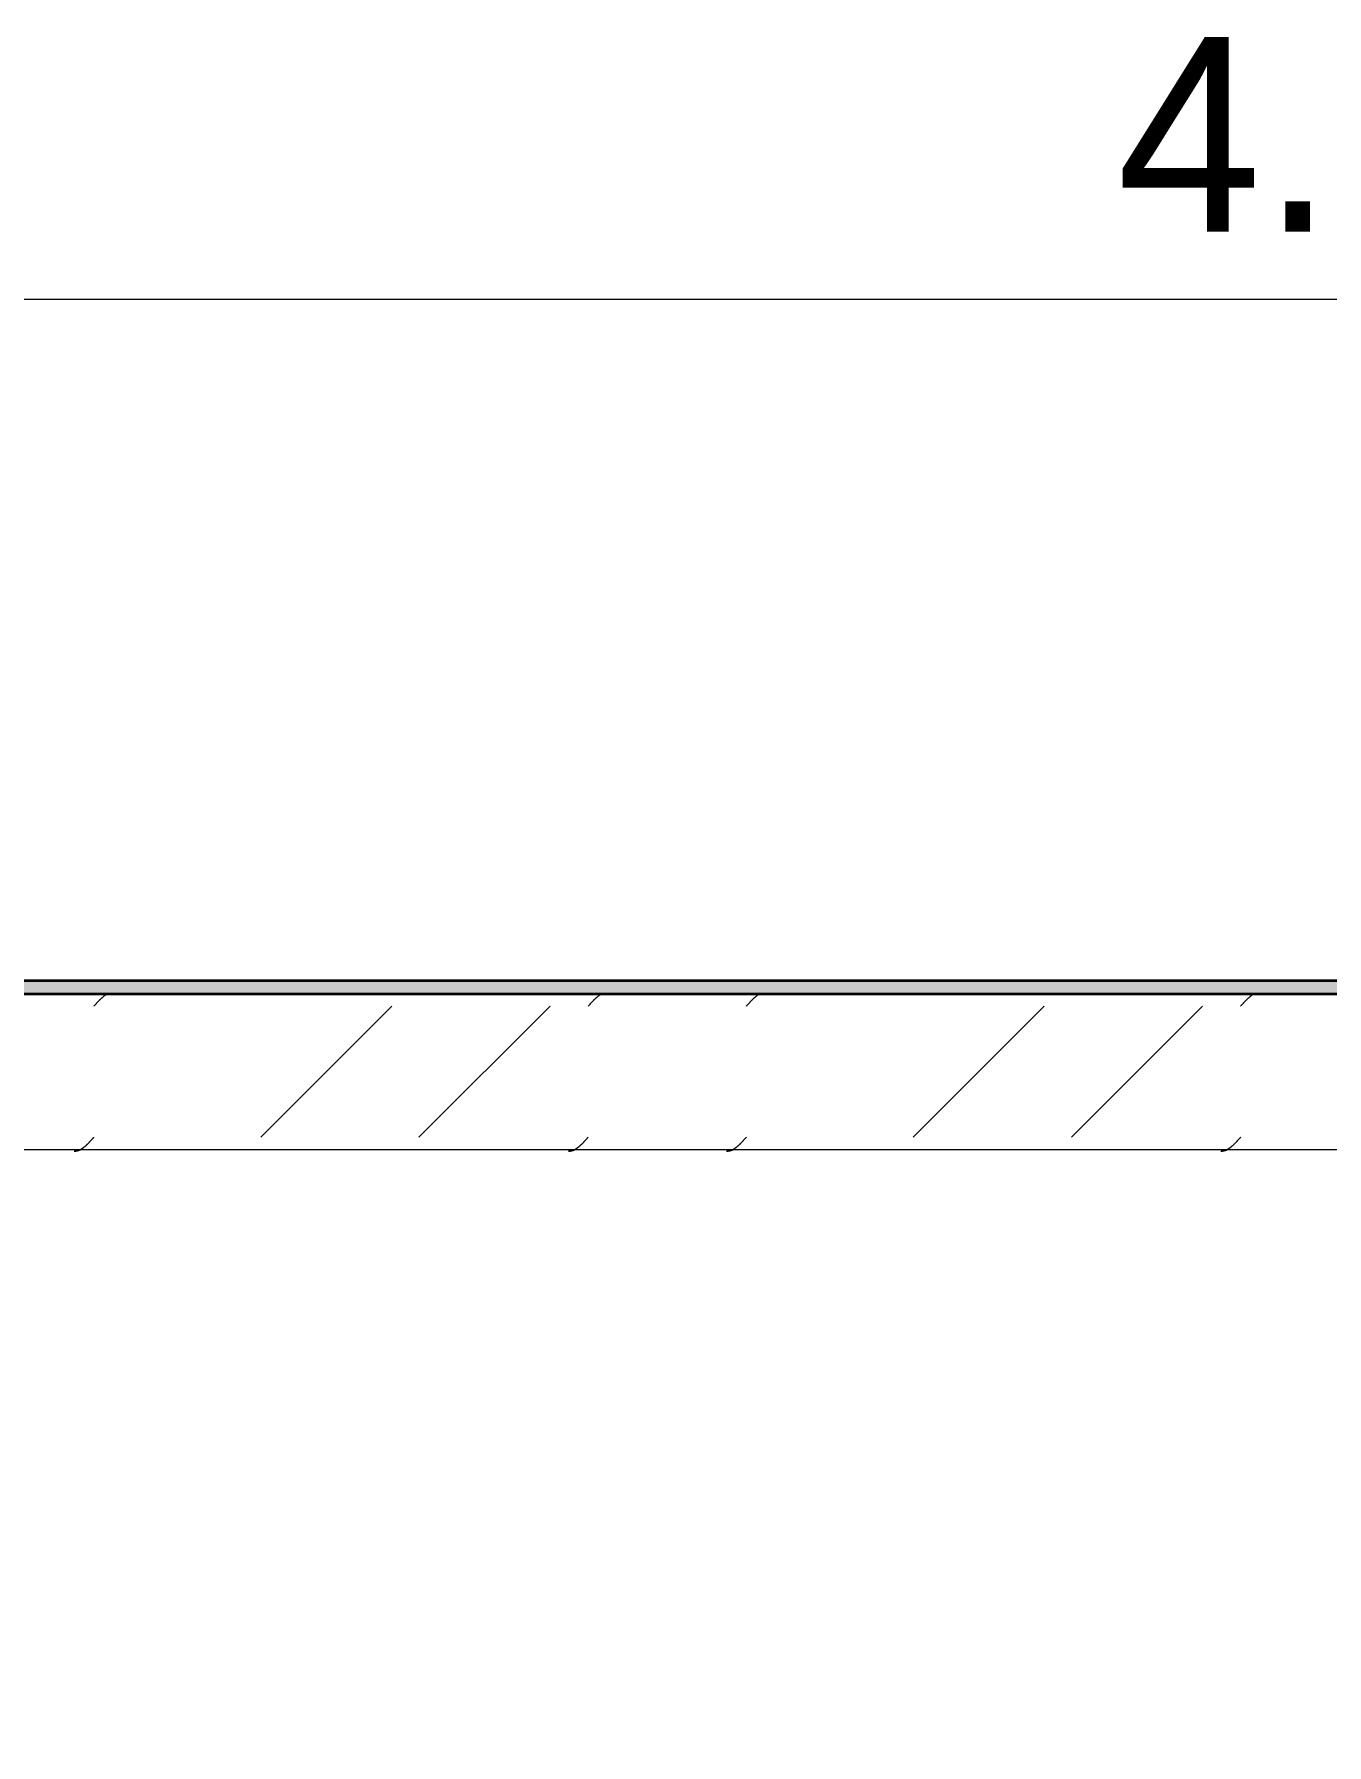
# Model space of a CAD drawing. Header units: centimetres. Extents: x -11896 to 2794, y -437 to 1921.
# Drawn here: x -3051.8 to -2952.2, y 329 to 460.8 of the extents above; entities that cross this region are included whole.
import ezdxf

# ---------------------------------------------------------------- set-up
doc = ezdxf.new("R2010")
doc.units = ezdxf.units.CM
for name, color, linetype, lineweight in [('A-ANNO-DIMS', 7, 'Continuous', 9), ('A-ANNO-DIMS-100', 7, 'Continuous', 9), ('A-FLOR', 7, 'Continuous', 9), ('S-BEAM', 7, 'Continuous', 9)]:
    doc.layers.add(name, color=color, linetype=linetype, lineweight=lineweight)
doc.styles.add('Century Gothic_1', font='GOTHIC.TTF', dxfattribs={"height": 15})
doc.dimstyles.new('FCA_N_Cotas_E100', dxfattribs={"dimscale": 30.48, "dimtxt": 15.662524, "dimasz": 0.492126, "dimexe": 0.656168, "dimexo": 0.656168, "dimgap": 0.032808, "dimtad": 1, "dimlfac": 0.01, "dimrnd": 0.01, "dimzin": 0, "dimdsep": 46, "dimtxsty": 'Century Gothic_1', "dimblk1": 'OBLIQUE', "dimblk2": 'OBLIQUE', "dimsah": 1, "dimcen": 0.09, "dimdle": 0.656168, "dimazin": 2, "dimtfac": 1, "dimtdec": 4, "dimtix": 1, "dimtmove": 0, "dimatfit": 3, "dimfxl": 1, "dimtvp": 1, "dimtolj": 1, "dimtzin": 0, "dimarcsym": 2})

# ---------------------------------------------------------------- blocks, each defined once
blk = doc.blocks.new('FP_80-Sección 2-2')
at = {"layer": 'S-BEAM', "color": 9, "true_color": 0xc0c0c0}
for p, q in [((-4497.43, 386.41), (-4497.41, 386.43)), ((-4497.41, 386.43), (-4497.39, 386.46)), ((-4497.39, 386.46), (-4497.36, 386.48)), ((-4497.36, 386.48), (-4497.34, 386.5)), ((-4497.34, 386.5), (-4497.32, 386.52)), ((-4497.32, 386.52), (-4497.29, 386.54)), ((-4497.29, 386.54), (-4497.27, 386.56)), ((-4497.27, 386.56), (-4497.25, 386.59)), ((-4497.25, 386.59), (-4497.22, 386.61)), ((-4497.22, 386.61), (-4497.2, 386.62)), ((-4497.2, 386.62), (-4497.18, 386.64)), ((-4497.18, 386.64), (-4497.16, 386.66)), ((-4497.16, 386.66), (-4497.13, 386.68)), ((-4497.13, 386.68), (-4497.11, 386.7)), ((-4497.11, 386.7), (-4497.09, 386.72)), ((-4497.09, 386.72), (-4497.06, 386.73)), ((-4497.06, 386.73), (-4497.04, 386.75)), ((-4497.04, 386.75), (-4497.02, 386.77)), ((-4497.02, 386.77), (-4496.99, 386.78)), ((-4496.99, 386.78), (-4496.97, 386.8)), ((-4496.97, 386.8), (-4496.95, 386.81)), ((-4496.95, 386.81), (-4496.92, 386.82)), ((-4496.92, 386.82), (-4496.9, 386.84)), ((-4496.9, 386.84), (-4496.88, 386.85)), ((-4496.88, 386.85), (-4496.85, 386.86)), ((-4459.33, 386.41), (-4459.31, 386.43)), ((-4459.31, 386.43), (-4459.29, 386.46)), ((-4459.29, 386.46), (-4459.26, 386.48)), ((-4459.26, 386.48), (-4459.24, 386.5)), ((-4459.24, 386.5), (-4459.22, 386.52)), ((-4459.22, 386.52), (-4459.19, 386.54)), ((-4459.19, 386.54), (-4459.17, 386.56)), ((-4459.17, 386.56), (-4459.15, 386.59)), ((-4459.15, 386.59), (-4459.12, 386.61)), ((-4459.12, 386.61), (-4459.1, 386.62)), ((-4459.1, 386.62), (-4459.08, 386.64)), ((-4459.08, 386.64), (-4459.06, 386.66)), ((-4459.06, 386.66), (-4459.03, 386.68)), ((-4459.03, 386.68), (-4459.01, 386.7)), ((-4459.01, 386.7), (-4458.99, 386.72)), ((-4458.99, 386.72), (-4458.96, 386.73)), ((-4458.96, 386.73), (-4458.94, 386.75)), ((-4458.94, 386.75), (-4458.92, 386.77)), ((-4458.92, 386.77), (-4458.89, 386.78)), ((-4458.89, 386.78), (-4458.87, 386.8)), ((-4458.87, 386.8), (-4458.85, 386.81)), ((-4458.85, 386.81), (-4458.82, 386.82)), ((-4458.82, 386.82), (-4458.8, 386.84)), ((-4458.8, 386.84), (-4458.78, 386.85)), ((-4458.78, 386.85), (-4458.75, 386.86)), ((-4447.14, 386.41), (-4447.12, 386.43)), ((-4447.12, 386.43), (-4447.1, 386.46)), ((-4447.1, 386.46), (-4447.08, 386.48)), ((-4447.08, 386.48), (-4447.05, 386.5)), ((-4447.05, 386.5), (-4447.03, 386.52)), ((-4447.03, 386.52), (-4447.01, 386.54)), ((-4447.01, 386.54), (-4446.98, 386.56)), ((-4446.98, 386.56), (-4446.96, 386.59)), ((-4446.96, 386.59), (-4446.94, 386.61)), ((-4446.94, 386.61), (-4446.91, 386.62)), ((-4446.91, 386.62), (-4446.89, 386.64)), ((-4446.89, 386.64), (-4446.87, 386.66)), ((-4446.87, 386.66), (-4446.84, 386.68)), ((-4446.84, 386.68), (-4446.82, 386.7)), ((-4446.82, 386.7), (-4446.8, 386.72)), ((-4446.8, 386.72), (-4446.77, 386.73)), ((-4446.77, 386.73), (-4446.75, 386.75)), ((-4446.75, 386.75), (-4446.73, 386.77)), ((-4446.73, 386.77), (-4446.7, 386.78)), ((-4446.7, 386.78), (-4446.68, 386.8)), ((-4446.68, 386.8), (-4446.66, 386.81)), ((-4446.66, 386.81), (-4446.63, 386.82)), ((-4446.63, 386.82), (-4446.61, 386.84)), ((-4446.61, 386.84), (-4446.59, 386.85)), ((-4446.59, 386.85), (-4446.56, 386.86)), ((-4409.04, 386.41), (-4409.02, 386.43)), ((-4409.02, 386.43), (-4409, 386.46)), ((-4409, 386.46), (-4408.98, 386.48)), ((-4408.98, 386.48), (-4408.95, 386.5)), ((-4408.95, 386.5), (-4408.93, 386.52)), ((-4408.93, 386.52), (-4408.91, 386.54)), ((-4408.91, 386.54), (-4408.88, 386.56)), ((-4408.88, 386.56), (-4408.86, 386.59)), ((-4408.86, 386.59), (-4408.84, 386.61)), ((-4408.84, 386.61), (-4408.81, 386.62)), ((-4408.81, 386.62), (-4408.79, 386.64)), ((-4408.79, 386.64), (-4408.77, 386.66)), ((-4408.77, 386.66), (-4408.74, 386.68)), ((-4408.74, 386.68), (-4408.72, 386.7)), ((-4408.72, 386.7), (-4408.7, 386.72)), ((-4408.7, 386.72), (-4408.67, 386.73)), ((-4408.67, 386.73), (-4408.65, 386.75)), ((-4408.65, 386.75), (-4408.63, 386.77)), ((-4408.63, 386.77), (-4408.6, 386.78)), ((-4408.6, 386.78), (-4408.58, 386.8)), ((-4408.58, 386.8), (-4408.56, 386.81)), ((-4408.56, 386.81), (-4408.53, 386.82)), ((-4408.53, 386.82), (-4408.51, 386.84)), ((-4408.51, 386.84), (-4408.49, 386.85)), ((-4408.49, 386.85), (-4408.46, 386.86)), ((-4497.9, 385.91), (-4497.88, 385.93)), ((-4497.88, 385.93), (-4497.85, 385.96)), ((-4497.85, 385.96), (-4497.83, 385.99)), ((-4497.83, 385.99), (-4497.81, 386.01)), ((-4497.81, 386.01), (-4497.78, 386.04)), ((-4497.78, 386.04), (-4497.76, 386.07)), ((-4497.76, 386.07), (-4497.74, 386.09)), ((-4497.74, 386.09), (-4497.71, 386.12)), ((-4497.71, 386.12), (-4497.69, 386.14)), ((-4497.69, 386.14), (-4497.67, 386.17)), ((-4497.67, 386.17), (-4497.64, 386.19)), ((-4497.64, 386.19), (-4497.62, 386.22)), ((-4497.62, 386.22), (-4497.6, 386.24)), ((-4497.6, 386.24), (-4497.57, 386.27)), ((-4497.57, 386.27), (-4497.55, 386.29)), ((-4497.55, 386.29), (-4497.53, 386.32)), ((-4497.53, 386.32), (-4497.5, 386.34)), ((-4497.5, 386.34), (-4497.48, 386.36)), ((-4497.48, 386.36), (-4497.46, 386.39)), ((-4497.46, 386.39), (-4497.43, 386.41)), ((-4459.8, 385.91), (-4459.78, 385.93)), ((-4459.78, 385.93), (-4459.75, 385.96)), ((-4459.75, 385.96), (-4459.73, 385.99)), ((-4459.73, 385.99), (-4459.71, 386.01)), ((-4459.71, 386.01), (-4459.68, 386.04)), ((-4459.68, 386.04), (-4459.66, 386.07)), ((-4459.66, 386.07), (-4459.64, 386.09)), ((-4459.64, 386.09), (-4459.61, 386.12)), ((-4459.61, 386.12), (-4459.59, 386.14)), ((-4459.59, 386.14), (-4459.57, 386.17)), ((-4459.57, 386.17), (-4459.54, 386.19)), ((-4459.54, 386.19), (-4459.52, 386.22)), ((-4459.52, 386.22), (-4459.5, 386.24)), ((-4459.5, 386.24), (-4459.47, 386.27)), ((-4459.47, 386.27), (-4459.45, 386.29)), ((-4459.45, 386.29), (-4459.43, 386.32)), ((-4459.43, 386.32), (-4459.4, 386.34)), ((-4459.4, 386.34), (-4459.38, 386.36)), ((-4459.38, 386.36), (-4459.36, 386.39)), ((-4459.36, 386.39), (-4459.33, 386.41)), ((-4447.61, 385.91), (-4447.59, 385.93)), ((-4447.59, 385.93), (-4447.56, 385.96)), ((-4447.56, 385.96), (-4447.54, 385.99)), ((-4447.54, 385.99), (-4447.52, 386.01)), ((-4447.52, 386.01), (-4447.49, 386.04)), ((-4447.49, 386.04), (-4447.47, 386.07)), ((-4447.47, 386.07), (-4447.45, 386.09)), ((-4447.45, 386.09), (-4447.42, 386.12)), ((-4447.42, 386.12), (-4447.4, 386.14)), ((-4447.4, 386.14), (-4447.38, 386.17)), ((-4447.38, 386.17), (-4447.35, 386.19)), ((-4447.35, 386.19), (-4447.33, 386.22)), ((-4447.33, 386.22), (-4447.31, 386.24)), ((-4447.31, 386.24), (-4447.28, 386.27)), ((-4447.28, 386.27), (-4447.26, 386.29)), ((-4447.26, 386.29), (-4447.24, 386.32)), ((-4447.24, 386.32), (-4447.21, 386.34)), ((-4447.21, 386.34), (-4447.19, 386.36)), ((-4447.19, 386.36), (-4447.17, 386.39)), ((-4447.17, 386.39), (-4447.14, 386.41)), ((-4409.51, 385.91), (-4409.49, 385.93)), ((-4409.49, 385.93), (-4409.46, 385.96)), ((-4409.46, 385.96), (-4409.44, 385.99)), ((-4409.44, 385.99), (-4409.42, 386.01)), ((-4409.42, 386.01), (-4409.39, 386.04)), ((-4409.39, 386.04), (-4409.37, 386.07)), ((-4409.37, 386.07), (-4409.35, 386.09)), ((-4409.35, 386.09), (-4409.32, 386.12)), ((-4409.32, 386.12), (-4409.3, 386.14)), ((-4409.3, 386.14), (-4409.28, 386.17)), ((-4409.28, 386.17), (-4409.25, 386.19)), ((-4409.25, 386.19), (-4409.23, 386.22)), ((-4409.23, 386.22), (-4409.21, 386.24)), ((-4409.21, 386.24), (-4409.18, 386.27)), ((-4409.18, 386.27), (-4409.16, 386.29)), ((-4409.16, 386.29), (-4409.14, 386.32)), ((-4409.14, 386.32), (-4409.11, 386.34)), ((-4409.11, 386.34), (-4409.09, 386.36)), ((-4409.09, 386.36), (-4409.07, 386.39)), ((-4409.07, 386.39), (-4409.04, 386.41))]:
    blk.add_line(p, q, dxfattribs=at)
blk = doc.blocks.new('FP_81-Sección 2-2')
at = {"layer": 'S-BEAM'}
blk.add_line((-4606.82, 374.86), (-4190.58, 374.86), dxfattribs=at)
at = {"layer": 'S-BEAM', "color": 9, "true_color": 0xc0c0c0}
for p, q in [((-4499.37, 374.74), (-4499.35, 374.74)), ((-4499.35, 374.74), (-4499.33, 374.75)), ((-4499.33, 374.75), (-4499.3, 374.75)), ((-4499.3, 374.75), (-4499.28, 374.75)), ((-4499.28, 374.75), (-4499.26, 374.75)), ((-4499.26, 374.75), (-4499.23, 374.76)), ((-4499.23, 374.76), (-4499.21, 374.76)), ((-4499.21, 374.76), (-4499.18, 374.77)), ((-4499.18, 374.77), (-4499.16, 374.77)), ((-4499.16, 374.77), (-4499.14, 374.78)), ((-4499.14, 374.78), (-4499.11, 374.79)), ((-4499.11, 374.79), (-4499.09, 374.8)), ((-4499.09, 374.8), (-4499.07, 374.8)), ((-4499.07, 374.8), (-4499.04, 374.81)), ((-4499.04, 374.81), (-4499.02, 374.82)), ((-4499.02, 374.82), (-4499, 374.83)), ((-4499, 374.83), (-4498.97, 374.84)), ((-4498.97, 374.84), (-4498.95, 374.86)), ((-4498.95, 374.86), (-4498.93, 374.87)), ((-4498.93, 374.87), (-4498.9, 374.88)), ((-4498.9, 374.88), (-4498.88, 374.89)), ((-4498.88, 374.89), (-4498.86, 374.91)), ((-4498.86, 374.91), (-4498.83, 374.92)), ((-4498.83, 374.92), (-4498.81, 374.94)), ((-4498.81, 374.94), (-4498.79, 374.95)), ((-4498.79, 374.95), (-4498.76, 374.97)), ((-4498.76, 374.97), (-4498.74, 374.98)), ((-4498.74, 374.98), (-4498.72, 375)), ((-4498.72, 375), (-4498.69, 375.02)), ((-4498.69, 375.02), (-4498.67, 375.04)), ((-4498.67, 375.04), (-4498.65, 375.05)), ((-4498.65, 375.05), (-4498.62, 375.07)), ((-4498.62, 375.07), (-4498.6, 375.09)), ((-4498.6, 375.09), (-4498.58, 375.11)), ((-4498.58, 375.11), (-4498.55, 375.13)), ((-4498.55, 375.13), (-4498.53, 375.15)), ((-4498.53, 375.15), (-4498.51, 375.17)), ((-4498.51, 375.17), (-4498.48, 375.19)), ((-4498.48, 375.19), (-4498.46, 375.22)), ((-4498.46, 375.22), (-4498.44, 375.24)), ((-4498.44, 375.24), (-4498.41, 375.26)), ((-4498.41, 375.26), (-4498.39, 375.28)), ((-4498.39, 375.28), (-4498.37, 375.31)), ((-4498.37, 375.31), (-4498.34, 375.33)), ((-4498.34, 375.33), (-4498.32, 375.35)), ((-4498.32, 375.35), (-4498.3, 375.38)), ((-4498.3, 375.38), (-4498.27, 375.4)), ((-4498.27, 375.4), (-4498.25, 375.43)), ((-4498.25, 375.43), (-4498.23, 375.45)), ((-4498.23, 375.45), (-4498.2, 375.47)), ((-4498.2, 375.47), (-4498.18, 375.5)), ((-4498.18, 375.5), (-4498.16, 375.52)), ((-4498.16, 375.52), (-4498.13, 375.55)), ((-4498.13, 375.55), (-4498.11, 375.58)), ((-4498.11, 375.58), (-4498.09, 375.6)), ((-4498.09, 375.6), (-4498.06, 375.63)), ((-4498.06, 375.63), (-4498.04, 375.65)), ((-4498.04, 375.65), (-4498.02, 375.68)), ((-4498.02, 375.68), (-4497.99, 375.7)), ((-4497.99, 375.7), (-4497.97, 375.73)), ((-4497.97, 375.73), (-4497.95, 375.76)), ((-4497.95, 375.76), (-4497.92, 375.78)), ((-4497.92, 375.78), (-4497.9, 375.81)), ((-4461.27, 374.74), (-4461.25, 374.74)), ((-4461.25, 374.74), (-4461.23, 374.75)), ((-4461.23, 374.75), (-4461.2, 374.75)), ((-4461.2, 374.75), (-4461.18, 374.75)), ((-4461.18, 374.75), (-4461.16, 374.75)), ((-4461.16, 374.75), (-4461.13, 374.76)), ((-4461.13, 374.76), (-4461.11, 374.76)), ((-4461.11, 374.76), (-4461.08, 374.77)), ((-4461.08, 374.77), (-4461.06, 374.77)), ((-4461.06, 374.77), (-4461.04, 374.78)), ((-4461.04, 374.78), (-4461.01, 374.79)), ((-4461.01, 374.79), (-4460.99, 374.8)), ((-4460.99, 374.8), (-4460.97, 374.8)), ((-4460.97, 374.8), (-4460.94, 374.81)), ((-4460.94, 374.81), (-4460.92, 374.82)), ((-4460.92, 374.82), (-4460.9, 374.83)), ((-4460.9, 374.83), (-4460.87, 374.84)), ((-4460.87, 374.84), (-4460.85, 374.86)), ((-4460.85, 374.86), (-4460.83, 374.87)), ((-4460.83, 374.87), (-4460.8, 374.88)), ((-4460.8, 374.88), (-4460.78, 374.89)), ((-4460.78, 374.89), (-4460.76, 374.91)), ((-4460.76, 374.91), (-4460.73, 374.92)), ((-4460.73, 374.92), (-4460.71, 374.94)), ((-4460.71, 374.94), (-4460.69, 374.95)), ((-4460.69, 374.95), (-4460.66, 374.97)), ((-4460.66, 374.97), (-4460.64, 374.98)), ((-4460.64, 374.98), (-4460.62, 375)), ((-4460.62, 375), (-4460.59, 375.02)), ((-4460.59, 375.02), (-4460.57, 375.04)), ((-4460.57, 375.04), (-4460.55, 375.05)), ((-4460.55, 375.05), (-4460.52, 375.07)), ((-4460.52, 375.07), (-4460.5, 375.09)), ((-4460.5, 375.09), (-4460.48, 375.11)), ((-4460.48, 375.11), (-4460.45, 375.13)), ((-4460.45, 375.13), (-4460.43, 375.15)), ((-4460.43, 375.15), (-4460.41, 375.17)), ((-4460.41, 375.17), (-4460.38, 375.19)), ((-4460.38, 375.19), (-4460.36, 375.22)), ((-4460.36, 375.22), (-4460.34, 375.24)), ((-4460.34, 375.24), (-4460.31, 375.26)), ((-4460.31, 375.26), (-4460.29, 375.28)), ((-4460.29, 375.28), (-4460.27, 375.31)), ((-4460.27, 375.31), (-4460.24, 375.33)), ((-4460.24, 375.33), (-4460.22, 375.35)), ((-4460.22, 375.35), (-4460.2, 375.38)), ((-4460.2, 375.38), (-4460.17, 375.4)), ((-4460.17, 375.4), (-4460.15, 375.43)), ((-4460.15, 375.43), (-4460.13, 375.45)), ((-4460.13, 375.45), (-4460.1, 375.47)), ((-4460.1, 375.47), (-4460.08, 375.5)), ((-4460.08, 375.5), (-4460.06, 375.52)), ((-4460.06, 375.52), (-4460.03, 375.55)), ((-4460.03, 375.55), (-4460.01, 375.58)), ((-4460.01, 375.58), (-4459.99, 375.6)), ((-4459.99, 375.6), (-4459.96, 375.63)), ((-4459.96, 375.63), (-4459.94, 375.65)), ((-4459.94, 375.65), (-4459.92, 375.68)), ((-4459.92, 375.68), (-4459.89, 375.7)), ((-4459.89, 375.7), (-4459.87, 375.73)), ((-4459.87, 375.73), (-4459.85, 375.76)), ((-4459.85, 375.76), (-4459.82, 375.78)), ((-4459.82, 375.78), (-4459.8, 375.81)), ((-4449.08, 374.74), (-4449.06, 374.74)), ((-4449.06, 374.74), (-4449.04, 374.75)), ((-4449.04, 374.75), (-4449.01, 374.75)), ((-4449.01, 374.75), (-4448.99, 374.75)), ((-4448.99, 374.75), (-4448.97, 374.75)), ((-4448.97, 374.75), (-4448.94, 374.76)), ((-4448.94, 374.76), (-4448.92, 374.76)), ((-4448.92, 374.76), (-4448.9, 374.77)), ((-4448.9, 374.77), (-4448.87, 374.77)), ((-4448.87, 374.77), (-4448.85, 374.78)), ((-4448.85, 374.78), (-4448.83, 374.79)), ((-4448.83, 374.79), (-4448.8, 374.8)), ((-4448.8, 374.8), (-4448.78, 374.8)), ((-4448.78, 374.8), (-4448.76, 374.81)), ((-4448.76, 374.81), (-4448.73, 374.82)), ((-4448.73, 374.82), (-4448.71, 374.83)), ((-4448.71, 374.83), (-4448.69, 374.84)), ((-4448.69, 374.84), (-4448.66, 374.86)), ((-4448.66, 374.86), (-4448.64, 374.87)), ((-4448.64, 374.87), (-4448.62, 374.88)), ((-4448.62, 374.88), (-4448.59, 374.89)), ((-4448.59, 374.89), (-4448.57, 374.91)), ((-4448.57, 374.91), (-4448.54, 374.92)), ((-4448.54, 374.92), (-4448.52, 374.94)), ((-4448.52, 374.94), (-4448.5, 374.95)), ((-4448.5, 374.95), (-4448.47, 374.97)), ((-4448.47, 374.97), (-4448.45, 374.98)), ((-4448.45, 374.98), (-4448.43, 375)), ((-4448.43, 375), (-4448.4, 375.02)), ((-4448.4, 375.02), (-4448.38, 375.04)), ((-4448.38, 375.04), (-4448.36, 375.05)), ((-4448.36, 375.05), (-4448.33, 375.07)), ((-4448.33, 375.07), (-4448.31, 375.09)), ((-4448.31, 375.09), (-4448.29, 375.11)), ((-4448.29, 375.11), (-4448.26, 375.13)), ((-4448.26, 375.13), (-4448.24, 375.15)), ((-4448.24, 375.15), (-4448.22, 375.17)), ((-4448.22, 375.17), (-4448.19, 375.19)), ((-4448.19, 375.19), (-4448.17, 375.22)), ((-4448.17, 375.22), (-4448.15, 375.24)), ((-4448.15, 375.24), (-4448.12, 375.26)), ((-4448.12, 375.26), (-4448.1, 375.28)), ((-4448.1, 375.28), (-4448.08, 375.31)), ((-4448.08, 375.31), (-4448.05, 375.33)), ((-4448.05, 375.33), (-4448.03, 375.35)), ((-4448.03, 375.35), (-4448.01, 375.38)), ((-4448.01, 375.38), (-4447.98, 375.4)), ((-4447.98, 375.4), (-4447.96, 375.43)), ((-4447.96, 375.43), (-4447.94, 375.45)), ((-4447.94, 375.45), (-4447.91, 375.47)), ((-4447.91, 375.47), (-4447.89, 375.5)), ((-4447.89, 375.5), (-4447.87, 375.52)), ((-4447.87, 375.52), (-4447.84, 375.55)), ((-4447.84, 375.55), (-4447.82, 375.58)), ((-4447.82, 375.58), (-4447.8, 375.6)), ((-4447.8, 375.6), (-4447.77, 375.63)), ((-4447.77, 375.63), (-4447.75, 375.65)), ((-4447.75, 375.65), (-4447.73, 375.68)), ((-4447.73, 375.68), (-4447.7, 375.7)), ((-4447.7, 375.7), (-4447.68, 375.73)), ((-4447.68, 375.73), (-4447.66, 375.76)), ((-4447.66, 375.76), (-4447.63, 375.78)), ((-4447.63, 375.78), (-4447.61, 375.81)), ((-4410.98, 374.74), (-4410.96, 374.74)), ((-4410.96, 374.74), (-4410.94, 374.75)), ((-4410.94, 374.75), (-4410.91, 374.75)), ((-4410.91, 374.75), (-4410.89, 374.75)), ((-4410.89, 374.75), (-4410.87, 374.75)), ((-4410.87, 374.75), (-4410.84, 374.76)), ((-4410.84, 374.76), (-4410.82, 374.76)), ((-4410.82, 374.76), (-4410.8, 374.77)), ((-4410.8, 374.77), (-4410.77, 374.77)), ((-4410.77, 374.77), (-4410.75, 374.78)), ((-4410.75, 374.78), (-4410.73, 374.79)), ((-4410.73, 374.79), (-4410.7, 374.8)), ((-4410.7, 374.8), (-4410.68, 374.8)), ((-4410.68, 374.8), (-4410.66, 374.81)), ((-4410.66, 374.81), (-4410.63, 374.82)), ((-4410.63, 374.82), (-4410.61, 374.83)), ((-4410.61, 374.83), (-4410.59, 374.84)), ((-4410.59, 374.84), (-4410.56, 374.86)), ((-4410.56, 374.86), (-4410.54, 374.87)), ((-4410.54, 374.87), (-4410.52, 374.88)), ((-4410.52, 374.88), (-4410.49, 374.89)), ((-4410.49, 374.89), (-4410.47, 374.91)), ((-4410.47, 374.91), (-4410.44, 374.92)), ((-4410.44, 374.92), (-4410.42, 374.94)), ((-4410.42, 374.94), (-4410.4, 374.95)), ((-4410.4, 374.95), (-4410.37, 374.97)), ((-4410.37, 374.97), (-4410.35, 374.98)), ((-4410.35, 374.98), (-4410.33, 375)), ((-4410.33, 375), (-4410.3, 375.02)), ((-4410.3, 375.02), (-4410.28, 375.04)), ((-4410.28, 375.04), (-4410.26, 375.05)), ((-4410.26, 375.05), (-4410.23, 375.07)), ((-4410.23, 375.07), (-4410.21, 375.09)), ((-4410.21, 375.09), (-4410.19, 375.11)), ((-4410.19, 375.11), (-4410.16, 375.13)), ((-4410.16, 375.13), (-4410.14, 375.15)), ((-4410.14, 375.15), (-4410.12, 375.17)), ((-4410.12, 375.17), (-4410.09, 375.19)), ((-4410.09, 375.19), (-4410.07, 375.22)), ((-4410.07, 375.22), (-4410.05, 375.24)), ((-4410.05, 375.24), (-4410.02, 375.26)), ((-4410.02, 375.26), (-4410, 375.28)), ((-4410, 375.28), (-4409.98, 375.31)), ((-4409.98, 375.31), (-4409.95, 375.33)), ((-4409.95, 375.33), (-4409.93, 375.35)), ((-4409.93, 375.35), (-4409.91, 375.38)), ((-4409.91, 375.38), (-4409.88, 375.4)), ((-4409.88, 375.4), (-4409.86, 375.43)), ((-4409.86, 375.43), (-4409.84, 375.45)), ((-4409.84, 375.45), (-4409.81, 375.47)), ((-4409.81, 375.47), (-4409.79, 375.5)), ((-4409.79, 375.5), (-4409.77, 375.52)), ((-4409.77, 375.52), (-4409.74, 375.55)), ((-4409.74, 375.55), (-4409.72, 375.58)), ((-4409.72, 375.58), (-4409.7, 375.6)), ((-4409.7, 375.6), (-4409.67, 375.63)), ((-4409.67, 375.63), (-4409.65, 375.65)), ((-4409.65, 375.65), (-4409.63, 375.68)), ((-4409.63, 375.68), (-4409.6, 375.7)), ((-4409.6, 375.7), (-4409.58, 375.73)), ((-4409.58, 375.73), (-4409.56, 375.76)), ((-4409.56, 375.76), (-4409.53, 375.78)), ((-4409.53, 375.78), (-4409.51, 375.81))]:
    blk.add_line(p, q, dxfattribs=at)
blk = doc.blocks.new('HSS Rectangular - 50 x 120-1656423-Sección 2-2')
at = {"layer": 'S-BEAM', "true_color": 0xc0c0c0}
h = blk.add_hatch(dxfattribs=at)
h.set_pattern_fill('FP_42', color=9, style=0, pattern_type=2)
h.set_pattern_definition([(45, (-5061.787, 712), (-25.1446, 25.1448), []), (45, (-5061.787, 750.1), (-25.1446, 25.1448), [])])
h.paths.add_polyline_path([(-4410.63, 375.81), (-4189.37, 375.86), (-4189.37, 385.91), (-4609.23, 385.91), (-4609.23, 375.81), (-4420.77, 375.81)])
at = {"layer": 'S-BEAM'}
for name in ['FP_80-Sección 2-2', 'FP_81-Sección 2-2']:
    blk.add_blockref(name, (0, 0), dxfattribs=at)
blk = doc.blocks.new('FP_85-Sección 2-2')
at = {"layer": 'S-BEAM', "color": 9, "true_color": 0xc0c0c0}
for p, q in [((-4499.33, 374.74), (-4499.3, 374.74)), ((-4499.3, 374.74), (-4499.28, 374.75)), ((-4499.28, 374.75), (-4499.26, 374.75)), ((-4499.26, 374.75), (-4499.23, 374.75)), ((-4499.23, 374.75), (-4499.21, 374.75)), ((-4499.21, 374.75), (-4499.19, 374.76)), ((-4499.19, 374.76), (-4499.16, 374.76)), ((-4499.16, 374.76), (-4499.14, 374.77)), ((-4499.14, 374.77), (-4499.12, 374.77)), ((-4499.12, 374.77), (-4499.09, 374.78)), ((-4499.09, 374.78), (-4499.07, 374.79)), ((-4499.07, 374.79), (-4499.05, 374.8)), ((-4499.05, 374.8), (-4499.02, 374.8)), ((-4499.02, 374.8), (-4499, 374.81)), ((-4499, 374.81), (-4498.98, 374.82)), ((-4498.98, 374.82), (-4498.95, 374.83)), ((-4498.95, 374.83), (-4498.93, 374.84)), ((-4498.93, 374.84), (-4498.91, 374.86)), ((-4461.23, 374.74), (-4461.2, 374.74)), ((-4461.2, 374.74), (-4461.18, 374.75)), ((-4461.18, 374.75), (-4461.16, 374.75)), ((-4461.16, 374.75), (-4461.13, 374.75)), ((-4461.13, 374.75), (-4461.11, 374.75)), ((-4461.11, 374.75), (-4461.09, 374.76)), ((-4461.09, 374.76), (-4461.06, 374.76)), ((-4461.06, 374.76), (-4461.04, 374.77)), ((-4461.04, 374.77), (-4461.02, 374.77)), ((-4461.02, 374.77), (-4460.99, 374.78)), ((-4460.99, 374.78), (-4460.97, 374.79)), ((-4460.97, 374.79), (-4460.95, 374.8)), ((-4460.95, 374.8), (-4460.92, 374.8)), ((-4460.92, 374.8), (-4460.9, 374.81)), ((-4460.9, 374.81), (-4460.88, 374.82)), ((-4460.88, 374.82), (-4460.85, 374.83)), ((-4460.85, 374.83), (-4460.83, 374.84)), ((-4460.83, 374.84), (-4460.81, 374.86)), ((-4449.04, 374.74), (-4449.01, 374.74)), ((-4449.01, 374.74), (-4448.99, 374.75)), ((-4448.99, 374.75), (-4448.97, 374.75)), ((-4448.97, 374.75), (-4448.94, 374.75)), ((-4448.94, 374.75), (-4448.92, 374.75)), ((-4448.92, 374.75), (-4448.9, 374.76)), ((-4448.9, 374.76), (-4448.87, 374.76)), ((-4448.87, 374.76), (-4448.85, 374.77)), ((-4448.85, 374.77), (-4448.83, 374.77)), ((-4448.83, 374.77), (-4448.8, 374.78)), ((-4448.8, 374.78), (-4448.78, 374.79)), ((-4448.78, 374.79), (-4448.76, 374.8)), ((-4448.76, 374.8), (-4448.73, 374.8)), ((-4448.73, 374.8), (-4448.71, 374.81)), ((-4448.71, 374.81), (-4448.69, 374.82)), ((-4448.69, 374.82), (-4448.66, 374.83)), ((-4448.66, 374.83), (-4448.64, 374.84)), ((-4448.64, 374.84), (-4448.62, 374.86)), ((-4410.94, 374.74), (-4410.91, 374.74)), ((-4410.91, 374.74), (-4410.89, 374.75)), ((-4410.89, 374.75), (-4410.87, 374.75)), ((-4410.87, 374.75), (-4410.84, 374.75)), ((-4410.84, 374.75), (-4410.82, 374.75)), ((-4410.82, 374.75), (-4410.8, 374.76)), ((-4410.8, 374.76), (-4410.77, 374.76)), ((-4410.77, 374.76), (-4410.75, 374.77)), ((-4410.75, 374.77), (-4410.73, 374.77)), ((-4410.73, 374.77), (-4410.7, 374.78)), ((-4410.7, 374.78), (-4410.68, 374.79)), ((-4410.68, 374.79), (-4410.66, 374.8)), ((-4410.66, 374.8), (-4410.63, 374.8)), ((-4410.63, 374.8), (-4410.61, 374.81)), ((-4410.61, 374.81), (-4410.59, 374.82)), ((-4410.59, 374.82), (-4410.56, 374.83)), ((-4410.56, 374.83), (-4410.54, 374.84)), ((-4410.54, 374.84), (-4410.52, 374.86))]:
    blk.add_line(p, q, dxfattribs=at)
blk = doc.blocks.new('HSS Rectangular - 50 x 120-1656515-Sección 2-2')
at = {"layer": 'S-BEAM'}
blk.add_blockref('FP_85-Sección 2-2', (0, 0), dxfattribs=at)
blk = doc.blocks.new('FP_88-Sección 2-2')
at = {"layer": 'S-BEAM', "color": 9, "true_color": 0xc0c0c0}
for p, q in [((-4499.43, 374.74), (-4499.41, 374.74)), ((-4499.41, 374.74), (-4499.38, 374.75)), ((-4499.38, 374.75), (-4499.36, 374.75)), ((-4499.36, 374.75), (-4499.34, 374.75)), ((-4499.34, 374.75), (-4499.31, 374.75)), ((-4499.31, 374.75), (-4499.29, 374.76)), ((-4499.29, 374.76), (-4499.27, 374.76)), ((-4499.27, 374.76), (-4499.24, 374.77)), ((-4499.24, 374.77), (-4499.22, 374.77)), ((-4499.22, 374.77), (-4499.2, 374.78)), ((-4499.2, 374.78), (-4499.17, 374.79)), ((-4499.17, 374.79), (-4499.15, 374.8)), ((-4499.15, 374.8), (-4499.13, 374.8)), ((-4499.13, 374.8), (-4499.1, 374.81)), ((-4499.1, 374.81), (-4499.08, 374.82)), ((-4499.08, 374.82), (-4499.06, 374.83)), ((-4499.06, 374.83), (-4499.03, 374.84)), ((-4499.03, 374.84), (-4499.01, 374.86)), ((-4461.33, 374.74), (-4461.31, 374.74)), ((-4461.31, 374.74), (-4461.28, 374.75)), ((-4461.28, 374.75), (-4461.26, 374.75)), ((-4461.26, 374.75), (-4461.24, 374.75)), ((-4461.24, 374.75), (-4461.21, 374.75)), ((-4461.21, 374.75), (-4461.19, 374.76)), ((-4461.19, 374.76), (-4461.17, 374.76)), ((-4461.17, 374.76), (-4461.14, 374.77)), ((-4461.14, 374.77), (-4461.12, 374.77)), ((-4461.12, 374.77), (-4461.1, 374.78)), ((-4461.1, 374.78), (-4461.07, 374.79)), ((-4461.07, 374.79), (-4461.05, 374.8)), ((-4461.05, 374.8), (-4461.03, 374.8)), ((-4461.03, 374.8), (-4461, 374.81)), ((-4461, 374.81), (-4460.98, 374.82)), ((-4460.98, 374.82), (-4460.96, 374.83)), ((-4460.96, 374.83), (-4460.93, 374.84)), ((-4460.93, 374.84), (-4460.91, 374.86)), ((-4449.14, 374.74), (-4449.12, 374.74)), ((-4449.12, 374.74), (-4449.1, 374.75)), ((-4449.1, 374.75), (-4449.07, 374.75)), ((-4449.07, 374.75), (-4449.05, 374.75)), ((-4449.05, 374.75), (-4449.02, 374.75)), ((-4449.02, 374.75), (-4449, 374.76)), ((-4449, 374.76), (-4448.98, 374.76)), ((-4448.98, 374.76), (-4448.95, 374.77)), ((-4448.95, 374.77), (-4448.93, 374.77)), ((-4448.93, 374.77), (-4448.91, 374.78)), ((-4448.91, 374.78), (-4448.88, 374.79)), ((-4448.88, 374.79), (-4448.86, 374.8)), ((-4448.86, 374.8), (-4448.84, 374.8)), ((-4448.84, 374.8), (-4448.81, 374.81)), ((-4448.81, 374.81), (-4448.79, 374.82)), ((-4448.79, 374.82), (-4448.77, 374.83)), ((-4448.77, 374.83), (-4448.74, 374.84)), ((-4448.74, 374.84), (-4448.72, 374.86)), ((-4411.04, 374.74), (-4411.02, 374.74)), ((-4411.02, 374.74), (-4411, 374.75)), ((-4411, 374.75), (-4410.97, 374.75)), ((-4410.97, 374.75), (-4410.95, 374.75)), ((-4410.95, 374.75), (-4410.92, 374.75)), ((-4410.92, 374.75), (-4410.9, 374.76)), ((-4410.9, 374.76), (-4410.88, 374.76)), ((-4410.88, 374.76), (-4410.85, 374.77)), ((-4410.85, 374.77), (-4410.83, 374.77)), ((-4410.83, 374.77), (-4410.81, 374.78)), ((-4410.81, 374.78), (-4410.78, 374.79)), ((-4410.78, 374.79), (-4410.76, 374.8)), ((-4410.76, 374.8), (-4410.74, 374.8)), ((-4410.74, 374.8), (-4410.71, 374.81)), ((-4410.71, 374.81), (-4410.69, 374.82)), ((-4410.69, 374.82), (-4410.67, 374.83)), ((-4410.67, 374.83), (-4410.64, 374.84)), ((-4410.64, 374.84), (-4410.62, 374.86))]:
    blk.add_line(p, q, dxfattribs=at)
blk = doc.blocks.new('HSS Rectangular - 50 x 120-1656589-Sección 2-2')
at = {"layer": 'S-BEAM'}
blk.add_blockref('FP_88-Sección 2-2', (0, 0), dxfattribs=at)
blk = doc.blocks.new('DIMBLOCK31-Sección 2-2')
at = {"layer": 'A-ANNO-DIMS-100', "lineweight": 35}
for p, q in [((-2430.67, 386.86), (-2438.17, 394.36)), ((-2430.67, 386.86), (-2423.17, 379.36)), ((-2430.67, 94), (-2438.17, 101.5)), ((-2430.67, 94), (-2423.17, 86.5))]:
    blk.add_line(p, q, dxfattribs=at)
at = {"layer": 'A-ANNO-DIMS-100'}
for p, q in [((-2430.67, 386.86), (-2450.67, 386.86)), ((-2430.67, 386.86), (-2430.67, 74)), ((-2430.67, 386.86), (-2258.88, 386.86)), ((-2430.67, 94), (-3209.08, 94)), ((-2430.67, 94), (-2410.67, 94))]:
    blk.add_line(p, q, dxfattribs=at)
at = {"layer": 'A-ANNO-DIMS-100', "color": 0, "insert": (-2450.89, 220.04), "char_height": 15, "width": 48.9267, "attachment_point": 1, "rotation": 90, "line_spacing_factor": 0.984502, "style": 'Century Gothic_1'}
blk.add_mtext('2.93', dxfattribs=at)
blk = doc.blocks.new('_Oblique')
at = {"color": 0, "linetype": 'ByBlock', "lineweight": -2}
blk.add_line((-0.5, -0.5), (0.5, 0.5), dxfattribs=at)
blk = doc.blocks.new('DIMBLOCK36-Sección 2-2')
at = {"layer": 'A-ANNO-DIMS-100'}
for p, q in [((-3161.09, 440.39), (-3161.09, 460.39)), ((-2734.93, 440.39), (-2734.93, 460.39)), ((-2734.93, 440.39), (-3161.09, 440.39)), ((-3161.09, 440.39), (-3161.09, 395.86)), ((-2734.93, 440.39), (-2734.93, 395.86))]:
    blk.add_line(p, q, dxfattribs=at)
at = {"layer": 'A-ANNO-DIMS-100', "lineweight": 35}
for p, q in [((-3161.09, 440.39), (-3153.59, 447.89)), ((-2734.93, 440.39), (-2727.43, 447.89)), ((-3161.09, 440.39), (-3168.59, 432.89)), ((-2734.93, 440.39), (-2742.43, 432.89))]:
    blk.add_line(p, q, dxfattribs=at)
at = {"layer": 'A-ANNO-DIMS-100', "color": 0, "insert": (-2968.4, 460.62), "char_height": 15, "width": 48.9267, "attachment_point": 1, "line_spacing_factor": 0.984502, "style": 'Century Gothic_1'}
blk.add_mtext('4.26', dxfattribs=at)

msp = doc.modelspace()

# ---------------------------------------------------------------- hatches: boundary and pattern name
at = {"layer": 'A-FLOR', "true_color": 0x9a9a9a}
msp.add_hatch(color=253, dxfattribs=at).paths.add_polyline_path([(-2269.9, 386.859), (-2238.875, 386.859), (-2238.875, 387.859), (-3524.545, 387.859), (-3524.545, 386.859), (-2290.196, 386.859)])

# ---------------------------------------------------------------- linework, layer by layer
at = {"layer": 'A-FLOR', "lineweight": 35}
for p, q in [((-2238.875, 387.859), (-3524.545, 387.859)), ((-3524.545, 386.859), (-2238.875, 386.859))]:
    msp.add_line(p, q, dxfattribs=at)

# ---------------------------------------------------------------- block references
at = {"layer": 'S-BEAM'}
for name in ['HSS Rectangular - 50 x 120-1656423-Sección 2-2', 'HSS Rectangular - 50 x 120-1656515-Sección 2-2', 'HSS Rectangular - 50 x 120-1656589-Sección 2-2']:
    msp.add_blockref(name, (1450.659, 0), dxfattribs=at)

# ---------------------------------------------------------------- dimensions: what is measured, and where the dimension line sits
at = {"layer": 'A-ANNO-DIMS'}
dim = msp.add_linear_dim(base=(-3161.095, 440.395), p1=(-2734.929, 375.859), p2=(-3161.095, 375.859), dimstyle='FCA_N_Cotas_E100', override={"dimpost": '<>', "dimfxl": 426.165227}, dxfattribs=at)
dim.commit()
dim.dimension.update_dxf_attribs({"geometry": 'DIMBLOCK36-Sección 2-2', "text_midpoint": (-2948.012, 449.272)})
dim = msp.add_linear_dim(base=(-2430.668, 94), p1=(-2238.875, 386.859), p2=(-3229.083, 94), angle=90, dimstyle='FCA_N_Cotas_E100', override={"dimpost": '<>', "dimfxl": 1032.606836}, dxfattribs=at)
dim.commit()
dim.dimension.update_dxf_attribs({"geometry": 'DIMBLOCK31-Sección 2-2', "text_midpoint": (-2439.545, 240.429)})

doc.saveas('drawing.dxf')
